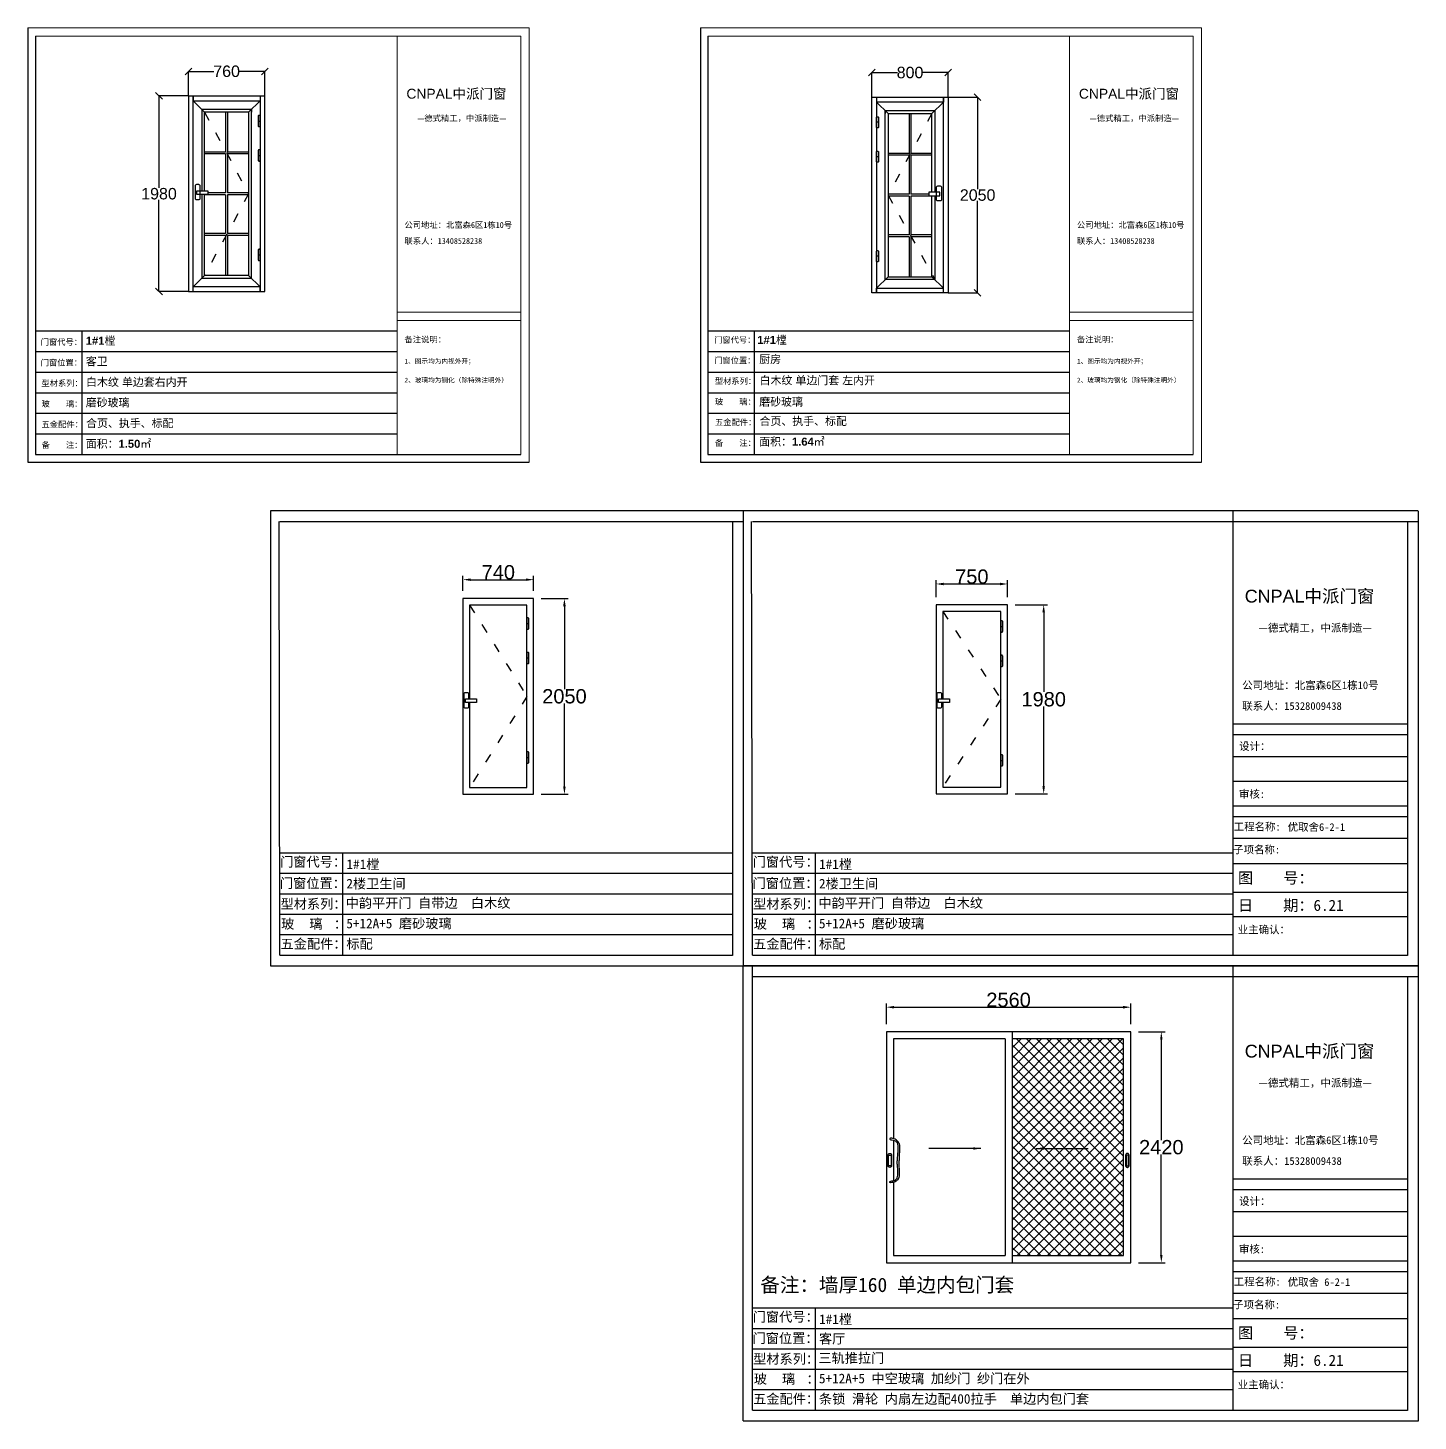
# Model space of a CAD drawing. Header units: inches. Extents: x -138455 to 599497, y -747149 to 13167.
# Drawn here: x 46791 to 61353, y -1434 to 13167 of the extents above; entities that cross this region are included whole.
import ezdxf

# ---------------------------------------------------------------- set-up
doc = ezdxf.new("R2010")
doc.units = ezdxf.units.IN
doc.header["$MEASUREMENT"] = 0
doc.header["$PDMODE"] = 35
doc.header["$PDSIZE"] = -3
doc.linetypes.add('ACAD_ISO03W100', pattern=[30, 12, -18])
doc.layers.add('0 @ 1', color=7, linetype='Continuous')
doc.styles.add('Annotative', font='arialbd.ttf')
doc.styles.add('MtXpl_', font='')
doc.styles.add('MtXpl__1', font='')
doc.styles.get("Standard").update_dxf_attribs({"font": 'arial.ttf'})
doc.styles.get('MtXpl_').set_extended_font_data('SimSun')
doc.styles.get('MtXpl__1').set_extended_font_data('SimSun', bold=True)
doc.dimstyles.new('Annotative', dxfattribs={"dimscale": 0, "dimtxt": 120, "dimasz": 70, "dimexe": 0.18, "dimexo": 0.0625, "dimgap": 0.09, "dimtad": 0, "dimtih": 1, "dimtoh": 1, "dimdec": 0, "dimzin": 0, "dimdsep": 46, "dimtxsty": 'Standard', "dimblk": 'OBLIQUE', "dimcen": 0.09, "dimadec": 0, "dimazin": 0, "dimtfac": 1, "dimtdec": 0, "dimtofl": 0, "dimtmove": 0, "dimatfit": 3, "dimfxl": 0, "dimtolj": 1, "dimtzin": 0, "dimarcsym": 0})
doc.dimstyles.get("Standard").update_dxf_attribs({"dimtxt": 80, "dimasz": 70, "dimexe": 40, "dimexo": 80, "dimgap": 0, "dimtad": 1, "dimtih": 1, "dimtoh": 1, "dimdec": 0, "dimzin": 0, "dimdsep": 46, "dimtxsty": 'Standard', "dimcen": 0.09, "dimadec": 0, "dimazin": 0, "dimtfac": 1, "dimtdec": 0, "dimtofl": 0, "dimtmove": 0, "dimatfit": 3, "dimfxl": 0, "dimtolj": 1, "dimtzin": 0, "dimarcsym": 0})

# ---------------------------------------------------------------- blocks, each defined once
blk = doc.blocks.new('*D371')
at = {"color": 0, "lineweight": -2, "transparency": 16777216}
for p, q in [((57133, 7120), (57471, 7120)), ((57431, 7040), (57431, 6207)), ((57431, 5220), (57431, 6054)), ((57133, 5140), (57471, 5140))]:
    blk.add_line(p, q, dxfattribs=at)
at = {"color": 0, "transparency": 16777216}
for points in [[(57417, 7040), (57444, 7040), (57431, 7120)], [(57417, 5220), (57444, 5220), (57431, 5140)]]:
    blk.add_solid(points, dxfattribs=at)
at = {"layer": 'Defpoints', "color": 0, "transparency": 16777216}
for p in [(57053, 7120), (57053, 5140), (57431, 5140)]:
    blk.add_point(p, dxfattribs=at)
at = {"color": 0, "transparency": 16777216, "insert": (57431, 6130), "char_height": 150, "attachment_point": 5}
blk.add_mtext('\\A1;1980', dxfattribs=at)
blk = doc.blocks.new('*D370')
at = {"color": 0, "lineweight": -2, "transparency": 16777216}
for p, q in [((56303, 7200), (56303, 7379)), ((56383, 7339), (56973, 7339)), ((57053, 7200), (57053, 7379))]:
    blk.add_line(p, q, dxfattribs=at)
at = {"color": 0, "transparency": 16777216}
for points in [[(56383, 7352), (56383, 7325), (56303, 7339)], [(56973, 7352), (56973, 7325), (57053, 7339)]]:
    blk.add_solid(points, dxfattribs=at)
at = {"layer": 'Defpoints', "color": 0, "transparency": 16777216}
for p in [(57053, 7339), (56303, 7120), (57053, 7120)]:
    blk.add_point(p, dxfattribs=at)
at = {"color": 0, "transparency": 16777216, "insert": (56678, 7415), "char_height": 150, "attachment_point": 5}
blk.add_mtext('\\A1;750', dxfattribs=at)
blk = doc.blocks.new('_Oblique')
at = {"color": 0, "linetype": 'ByBlock', "lineweight": -2}
blk.add_line((-0.5, -0.5), (0.5, 0.5), dxfattribs=at)
blk = doc.blocks.new('*D341')
at = {"color": 0, "lineweight": -2, "transparency": 16777216}
for p, q in [((55631, 12439), (55631, 12698)), ((55631, 12698), (55898, 12698)), ((56431, 12698), (56163, 12698)), ((56431, 12439), (56431, 12698))]:
    blk.add_line(p, q, dxfattribs=at)
at = {"layer": 'Defpoints', "color": 0, "transparency": 16777216}
for p in [(56431, 12698), (55631, 12439), (56431, 12439)]:
    blk.add_point(p, dxfattribs=at)
at = {"color": 0, "lineweight": -2, "transparency": 16777216, "xscale": 70, "yscale": 70, "zscale": 70, "rotation": 180}
blk.add_blockref('_Oblique', (55631, 12698), dxfattribs=at)
at = {"color": 0, "lineweight": -2, "transparency": 16777216, "xscale": 70, "yscale": 70, "zscale": 70}
blk.add_blockref('_Oblique', (56431, 12698), dxfattribs=at)
at = {"color": 0, "transparency": 16777216, "insert": (56031, 12698), "char_height": 120, "attachment_point": 5}
blk.add_mtext('\\A1;800', dxfattribs=at)
blk = doc.blocks.new('*D342')
at = {"color": 0, "lineweight": -2, "transparency": 16777216}
for p, q in [((56431, 12439), (56739, 12439)), ((56739, 12439), (56739, 11475)), ((56739, 10389), (56739, 11353)), ((56431, 10389), (56739, 10389))]:
    blk.add_line(p, q, dxfattribs=at)
at = {"layer": 'Defpoints', "color": 0, "transparency": 16777216}
for p in [(56431, 12439), (56431, 10389), (56739, 10389)]:
    blk.add_point(p, dxfattribs=at)
at = {"color": 0, "lineweight": -2, "transparency": 16777216, "xscale": 70, "yscale": 70, "zscale": 70}
for p, rotation in [((56739, 12439), 90), ((56739, 10389), 270)]:
    blk.add_blockref('_Oblique', p, dxfattribs=dict(at, rotation=rotation))
at = {"color": 0, "transparency": 16777216, "insert": (56739, 11414), "char_height": 120, "attachment_point": 5}
blk.add_mtext('\\A1;2050', dxfattribs=at)
blk = doc.blocks.new('*D343')
at = {"color": 0, "lineweight": -2, "transparency": 16777216}
for p, q in [((48472, 12453), (48472, 12711)), ((48472, 12711), (48740, 12711)), ((49272, 12711), (49004, 12711)), ((49272, 12453), (49272, 12711))]:
    blk.add_line(p, q, dxfattribs=at)
at = {"layer": 'Defpoints', "color": 0, "transparency": 16777216}
for p in [(48472, 12711), (48472, 12453), (49272, 12453)]:
    blk.add_point(p, dxfattribs=at)
at = {"color": 0, "lineweight": -2, "transparency": 16777216, "xscale": 70, "yscale": 70, "zscale": 70, "rotation": 180}
blk.add_blockref('_Oblique', (48472, 12711), dxfattribs=at)
at = {"color": 0, "lineweight": -2, "transparency": 16777216, "xscale": 70, "yscale": 70, "zscale": 70}
blk.add_blockref('_Oblique', (49272, 12711), dxfattribs=at)
at = {"color": 0, "transparency": 16777216, "insert": (48872, 12711), "char_height": 120, "attachment_point": 5}
blk.add_mtext('\\A1;760', dxfattribs=at)
blk = doc.blocks.new('*D344')
at = {"color": 0, "lineweight": -2, "transparency": 16777216}
for p, q in [((48472, 12453), (48164, 12453)), ((48164, 12453), (48164, 11489)), ((48164, 10403), (48164, 11366)), ((48472, 10403), (48164, 10403))]:
    blk.add_line(p, q, dxfattribs=at)
at = {"layer": 'Defpoints', "color": 0, "transparency": 16777216}
for p in [(48472, 12453), (48164, 10403), (48472, 10403)]:
    blk.add_point(p, dxfattribs=at)
at = {"color": 0, "lineweight": -2, "transparency": 16777216, "xscale": 70, "yscale": 70, "zscale": 70}
for p, rotation in [((48164, 12453), 90), ((48164, 10403), 270)]:
    blk.add_blockref('_Oblique', p, dxfattribs=dict(at, rotation=rotation))
at = {"color": 0, "transparency": 16777216, "insert": (48164, 11428), "char_height": 120, "attachment_point": 5}
blk.add_mtext('\\A1;1980', dxfattribs=at)
blk = doc.blocks.new('*D372')
at = {"color": 0, "lineweight": -2, "transparency": 16777216}
for p, q in [((51348, 7266), (51348, 7424)), ((51428, 7384), (52008, 7384)), ((52088, 7266), (52088, 7424))]:
    blk.add_line(p, q, dxfattribs=at)
at = {"color": 0, "transparency": 16777216}
for points in [[(51428, 7397), (51428, 7371), (51348, 7384)], [(52008, 7397), (52008, 7371), (52088, 7384)]]:
    blk.add_solid(points, dxfattribs=at)
at = {"layer": 'Defpoints', "color": 0, "transparency": 16777216}
for p in [(52088, 7384), (51348, 7186), (52088, 7186)]:
    blk.add_point(p, dxfattribs=at)
at = {"color": 0, "transparency": 16777216, "insert": (51718, 7461), "char_height": 150, "attachment_point": 5}
blk.add_mtext('\\A1;740', dxfattribs=at)
blk = doc.blocks.new('*D373')
at = {"color": 0, "lineweight": -2, "transparency": 16777216}
for p, q in [((52168, 7186), (52451, 7186)), ((52411, 7106), (52411, 6238)), ((52411, 5216), (52411, 6085)), ((52168, 5136), (52451, 5136))]:
    blk.add_line(p, q, dxfattribs=at)
at = {"color": 0, "transparency": 16777216}
for points in [[(52397, 7106), (52424, 7106), (52411, 7186)], [(52397, 5216), (52424, 5216), (52411, 5136)]]:
    blk.add_solid(points, dxfattribs=at)
at = {"layer": 'Defpoints', "color": 0, "transparency": 16777216}
for p in [(52088, 7186), (52088, 5136), (52411, 5136)]:
    blk.add_point(p, dxfattribs=at)
at = {"color": 0, "transparency": 16777216, "insert": (52411, 6161), "char_height": 150, "attachment_point": 5}
blk.add_mtext('\\A1;2050', dxfattribs=at)
blk = doc.blocks.new('*D374')
at = {"color": 0, "lineweight": -2, "transparency": 16777216}
for p, q in [((55783, 2726), (55783, 2944)), ((58343, 2726), (58343, 2944)), ((55863, 2904), (58263, 2904))]:
    blk.add_line(p, q, dxfattribs=at)
at = {"color": 0, "transparency": 16777216}
for points in [[(55863, 2917), (55863, 2890), (55783, 2904)], [(58263, 2917), (58263, 2890), (58343, 2904)]]:
    blk.add_solid(points, dxfattribs=at)
at = {"layer": 'Defpoints', "color": 0, "transparency": 16777216}
for p in [(58343, 2904), (55783, 2646), (58343, 2646)]:
    blk.add_point(p, dxfattribs=at)
at = {"color": 0, "transparency": 16777216, "insert": (57063, 2980), "char_height": 150, "attachment_point": 5}
blk.add_mtext('\\A1;2560', dxfattribs=at)
blk = doc.blocks.new('*D375')
at = {"color": 0, "lineweight": -2, "transparency": 16777216}
for p, q in [((58423, 2646), (58703, 2646)), ((58663, 2566), (58663, 1512)), ((58663, 306), (58663, 1359)), ((58423, 226), (58703, 226))]:
    blk.add_line(p, q, dxfattribs=at)
at = {"color": 0, "transparency": 16777216}
for points in [[(58650, 2566), (58676, 2566), (58663, 2646)], [(58650, 306), (58676, 306), (58663, 226)]]:
    blk.add_solid(points, dxfattribs=at)
at = {"layer": 'Defpoints', "color": 0, "transparency": 16777216}
for p in [(58343, 2646), (58343, 226), (58663, 226)]:
    blk.add_point(p, dxfattribs=at)
at = {"color": 0, "transparency": 16777216, "insert": (58663, 1436), "char_height": 150, "attachment_point": 5}
blk.add_mtext('\\A1;2420', dxfattribs=at)
blk = doc.blocks.new('123hhh')
for centre, radius, start, end in [((280706.3, -83231.5), 10, 16.4502, 30.1514), ((280724, -83285), 15, 176.7622, 183.2378), ((280706.3, -83338.5), 10, 329.8486, 343.5498)]:
    blk.add_arc(centre, radius, start, end)
for points, knots in [([(280691.5, -83211), (280688.9, -83210.6), (280685.3, -83210.1), (280685, -83215), (280689.9, -83216.5), (280695.6, -83216.9), (280703.8, -83219.4), (280710.5, -83226.2), (280712.5, -83239.1), (280711.7, -83253.6), (280710.7, -83267.6), (280709.5, -83277.4), (280709.2, -83282.1), (280709.1, -83284.2)], [0, 0, 0, 0, 6.082763, 8.582763, 11.318747, 19.461781, 26.725965, 36.438119, 46.233865, 64.642794, 80.276332, 88.205882, 94.390611, 94.390611, 94.390611, 94.390611]), ([(280714.9, -83226.5), (280712.4, -83222.1), (280706.8, -83213.8), (280697, -83212), (280691.5, -83211)], [0.93741, 0.93741, 0.93741, 0.93741, 13.606526, 29.417915, 29.417915, 29.417915, 29.417915]), ([(280715.8, -83228.7), (280716.2, -83230), (280717.4, -83234.2), (280716.8, -83248.6), (280716.7, -83266), (280716.7, -83280.5), (280716.7, -83285)], [1.197256, 1.197256, 1.197256, 1.197256, 5.358743, 14.155697, 44.084834, 57.684594, 57.684594, 57.684594, 57.684594]), ([(280691.5, -83359), (280688.9, -83359.4), (280685.3, -83359.9), (280685, -83355), (280689.9, -83353.5), (280695.6, -83353.1), (280703.8, -83350.6), (280710.5, -83343.8), (280712.5, -83330.9), (280711.7, -83316.4), (280710.7, -83302.4), (280709.5, -83292.6), (280709.2, -83287.9), (280709.1, -83285.8)], [0, 0, 0, 0, 6.082763, 8.582763, 11.318747, 19.461781, 26.725965, 36.438119, 46.233865, 64.642794, 80.276332, 88.205882, 94.390611, 94.390611, 94.390611, 94.390611]), ([(280715.8, -83341.3), (280716.2, -83340), (280717.4, -83335.8), (280716.8, -83321.4), (280716.7, -83304), (280716.7, -83289.5), (280716.7, -83285)], [1.197256, 1.197256, 1.197256, 1.197256, 5.358743, 14.155697, 44.084834, 57.684594, 57.684594, 57.684594, 57.684594]), ([(280714.9, -83343.5), (280712.4, -83347.9), (280706.8, -83356.2), (280697, -83358), (280691.5, -83359)], [0.93741, 0.93741, 0.93741, 0.93741, 13.606526, 29.417915, 29.417915, 29.417915, 29.417915])]:
    blk.add_open_spline(points, degree=3, knots=knots)

msp = doc.modelspace()

# ---------------------------------------------------------------- hatches: boundary and pattern name
h = msp.add_hatch()
h.set_pattern_fill('ANSI37', color=256, scale=600)
h.paths.add_polyline_path([(58268.2, 2570.5), (57100.7, 2570.5), (57100.7, 300.5), (58268.2, 300.5)])

# ---------------------------------------------------------------- linework, layer by layer
at = {"lineweight": 5}
for p, q in [((46790.5, 13166.6), (52040.7, 13166.6)), ((52040.7, 13166.6), (52040.7, 8615.4)), ((53834.5, 13166.6), (59084.7, 13166.6)), ((59084.7, 13166.6), (59084.7, 8615.4)), ((46870.5, 13080.2), (51954.3, 13080.2)), ((50658.3, 13080.2), (50658.3, 8695.4)), ((51954.3, 13080.2), (51954.3, 8695.4)), ((53914.5, 13080.2), (58998.3, 13080.2)), ((57702.3, 13080.2), (57702.3, 8695.4)), ((58998.3, 13080.2), (58998.3, 8695.4)), ((50658.3, 10185.8), (51954.3, 10185.8)), ((50658.3, 10099.4), (51954.3, 10099.4)), ((57702.3, 10185.8), (58998.3, 10185.8)), ((57702.3, 10099.4), (58998.3, 10099.4))]:
    msp.add_line(p, q, dxfattribs=at)
for p, q in [((46790.5, 13166.6), (46790.5, 8615.4)), ((53834.5, 13166.6), (53834.5, 8615.4)), ((46870.5, 13080.2), (46870.5, 8695.4)), ((53914.5, 13080.2), (53914.5, 8695.4)), ((49272.1, 12452.5), (48472.1, 12452.5)), ((48472.1, 12452.5), (48472.1, 10402.5)), ((48522.1, 10402.5), (48522.1, 12452.5)), ((48522.1, 12452.5), (48522.1, 12402.5)), ((49272.1, 12452.5), (49222.1, 12452.5)), ((49222.1, 12452.5), (49222.1, 10402.5)), ((49272.1, 10402.5), (49272.1, 12452.5)), ((55630.6, 12439), (56430.6, 12439)), ((55630.6, 10389), (55630.6, 12439)), ((55630.6, 12439), (55680.6, 12439)), ((55680.6, 12439), (55680.6, 10389)), ((56380.6, 10389), (56380.6, 12439)), ((56380.6, 12439), (56380.6, 12389)), ((56430.6, 12439), (56430.6, 10389)), ((48522.1, 12402.5), (49222.1, 12402.5)), ((48522.1, 12402.5), (48612.1, 12402.5)), ((48642.1, 12282.5), (48522.1, 12402.5)), ((49132.1, 12312.5), (48612.1, 12312.5)), ((48612.1, 12312.5), (48612.1, 11460)), ((48642.1, 11460), (48642.1, 12282.5)), ((49102.1, 12282.5), (48642.1, 12282.5)), ((48862.1, 12282.5), (48862.1, 11865)), ((48882.1, 12282.5), (48882.1, 11865)), ((49222.1, 12402.5), (49102.1, 12282.5)), ((49132.1, 12312.5), (49102.1, 12312.5)), ((49102.1, 12282.5), (49102.1, 10572.5)), ((49132.1, 10542.5), (49132.1, 12312.5)), ((49132.1, 12312.5), (49132.1, 12282.5)), ((49222.1, 12402.5), (49222.1, 12312.5)), ((56380.6, 12389), (55680.6, 12389)), ((55680.6, 12389), (55680.6, 12299)), ((55680.6, 12389), (55800.6, 12269)), ((55770.6, 10529), (55770.6, 12299)), ((55770.6, 12299), (56290.6, 12299)), ((55770.6, 12299), (55800.6, 12299)), ((55770.6, 12299), (55770.6, 12269)), ((55800.6, 12269), (55800.6, 10559)), ((55800.6, 12269), (56260.6, 12269)), ((56020.6, 12269), (56020.6, 11851.5)), ((56040.6, 12269), (56040.6, 11851.5)), ((56260.6, 12269), (56380.6, 12389)), ((56260.6, 11446.5), (56260.6, 12269)), ((56380.6, 12389), (56290.6, 12389)), ((56290.6, 12299), (56290.6, 11446.5)), ((49203.3, 12190.5), (49222.1, 12190.5)), ((55699.4, 12177), (55680.6, 12177)), ((48862.1, 11865), (48642.1, 11865)), ((48862.1, 11845), (48642.1, 11845)), ((48862.1, 11845), (48862.1, 11437.5)), ((49102.1, 11865), (48882.1, 11865)), ((48882.1, 11845), (48882.1, 11437.5)), ((49102.1, 11845), (48882.1, 11845)), ((49203.3, 11829.8), (49222.1, 11829.8)), ((56020.6, 11851.5), (55800.6, 11851.5)), ((56020.6, 11831.5), (55800.6, 11831.5)), ((56020.6, 11831.5), (56020.6, 11424)), ((56260.6, 11851.5), (56040.6, 11851.5)), ((56040.6, 11831.5), (56040.6, 11424)), ((56260.6, 11831.5), (56040.6, 11831.5)), ((55699.4, 11816.2), (55680.6, 11816.2)), ((48612.1, 11420.9), (48612.1, 10542.5)), ((48642.1, 10572.5), (48642.1, 11420.9)), ((48862.1, 11417.5), (48642.1, 11417.5)), ((48862.1, 11437.5), (48675.4, 11437.5)), ((48862.1, 11417.5), (48862.1, 11010)), ((49102.1, 11437.5), (48882.1, 11437.5)), ((48882.1, 11417.5), (48882.1, 11010)), ((49102.1, 11417.5), (48882.1, 11417.5)), ((56020.6, 11424), (55800.6, 11424)), ((56020.6, 11404), (55800.6, 11404)), ((56020.6, 11404), (56020.6, 10996.5)), ((56227.3, 11424), (56040.6, 11424)), ((56040.6, 11404), (56040.6, 10996.5)), ((56260.6, 11404), (56040.6, 11404)), ((56260.6, 10559), (56260.6, 11407.4)), ((56290.6, 11407.4), (56290.6, 10529)), ((48862.1, 11010), (48642.1, 11010)), ((48862.1, 10990), (48642.1, 10990)), ((48862.1, 10990), (48862.1, 10572.5)), ((49102.1, 11010), (48882.1, 11010)), ((48882.1, 10990), (48882.1, 10572.5)), ((49102.1, 10990), (48882.1, 10990)), ((56020.6, 10996.5), (55800.6, 10996.5)), ((56020.6, 10976.5), (55800.6, 10976.5)), ((56020.6, 10976.5), (56020.6, 10559)), ((56260.6, 10996.5), (56040.6, 10996.5)), ((56040.6, 10976.5), (56040.6, 10559)), ((56260.6, 10976.5), (56040.6, 10976.5)), ((49203.3, 10787.5), (49222.1, 10787.5)), ((55699.4, 10774), (55680.6, 10774)), ((48642.1, 10572.5), (48522.1, 10452.5)), ((48522.1, 10452.5), (48522.1, 10542.5)), ((48612.1, 10542.5), (49132.1, 10542.5)), ((48612.1, 10542.5), (48642.1, 10542.5)), ((49102.1, 10572.5), (48642.1, 10572.5)), ((49222.1, 10452.5), (49102.1, 10572.5)), ((49132.1, 10542.5), (49132.1, 10572.5)), ((55680.6, 10439), (55800.6, 10559)), ((55770.6, 10529), (55770.6, 10559)), ((56290.6, 10529), (55770.6, 10529)), ((55800.6, 10559), (56260.6, 10559)), ((56260.6, 10559), (56380.6, 10439)), ((56290.6, 10529), (56260.6, 10529)), ((56380.6, 10439), (56380.6, 10529)), ((48472.1, 10402.5), (49272.1, 10402.5)), ((48472.1, 10402.5), (48522.1, 10402.5)), ((49222.1, 10452.5), (48522.1, 10452.5)), ((49222.1, 10452.5), (49132.1, 10452.5)), ((49222.1, 10402.5), (49222.1, 10452.5)), ((56430.6, 10389), (55630.6, 10389)), ((55680.6, 10389), (55680.6, 10439)), ((55680.6, 10439), (56380.6, 10439)), ((55680.6, 10439), (55770.6, 10439)), ((56430.6, 10389), (56380.6, 10389)), ((46870.5, 9991.4), (50658.3, 9991.4)), ((47354.4, 9991.4), (47354.4, 8695.4)), ((53914.5, 9991.4), (57702.3, 9991.4)), ((54398.3, 9991.4), (54398.3, 8695.4)), ((46870.5, 9775.4), (50658.3, 9775.4)), ((53914.5, 9775.4), (57702.3, 9775.4)), ((46870.5, 9559.4), (50658.3, 9559.4)), ((53914.5, 9559.4), (57702.3, 9559.4)), ((46870.5, 9343.4), (50658.3, 9343.4)), ((53914.5, 9343.4), (57702.3, 9343.4)), ((46870.5, 9127.4), (50658.3, 9127.4)), ((53914.5, 9127.4), (57702.3, 9127.4)), ((46870.5, 8911.4), (50658.3, 8911.4)), ((53914.5, 8911.4), (57702.3, 8911.4)), ((46790.5, 8615.4), (52040.7, 8615.4)), ((46870.5, 8695.4), (51954.3, 8695.4)), ((53834.5, 8615.4), (59084.7, 8615.4)), ((53914.5, 8695.4), (58998.3, 8695.4)), ((54284.2, 8105.9), (49333.6, 8105.9)), ((49333.6, 8105.9), (49333.6, 3337.7)), ((49333.6, 8105.9), (49333.6, 3450.2)), ((61352.9, 8105.9), (54284.2, 8105.9)), ((54284.2, 8105.9), (54284.2, 3337.7)), ((54284.2, 8105.9), (54284.2, 3450.2)), ((59412.7, 8105.9), (59412.7, 3450.2)), ((61352.9, 8102.4), (61352.9, 3334.2)), ((49429.5, 3450.2), (49421.1, 7993.9)), ((49429.1, 7993.9), (54284.2, 7993.9)), ((54172.2, 7990.4), (54172.2, 3446.6)), ((54380, 3450.2), (54371.6, 7993.9)), ((54379.7, 7993.9), (61352.9, 7993.9)), ((61241, 7990.4), (61241, 3446.6)), ((52018, 6924.1), (52036.8, 6924.1)), ((56982.9, 6893.3), (57001.6, 6893.3)), ((52018, 6563.3), (52036.8, 6563.3)), ((56982.9, 6532.6), (57001.6, 6532.6)), ((59412.7, 5873.6), (61241, 5873.6)), ((59412.7, 5761.6), (61241, 5761.6)), ((52018, 5521.1), (52036.8, 5521.1)), ((56982.9, 5490.4), (57001.6, 5490.4)), ((59412.7, 5530.7), (61241, 5530.7)), ((59412.7, 5273.9), (61241, 5273.9)), ((59412.7, 5013.1), (61241, 5013.1)), ((59412.7, 4901.2), (61241, 4901.2)), ((59412.7, 4674.7), (61241, 4674.7)), ((49429.1, 4520.8), (54172.2, 4520.8)), ((50085.1, 4520.8), (50085.1, 3450.2)), ((54379.7, 4520.8), (59412.7, 4520.8)), ((55035.7, 4520.8), (55035.7, 3450.2)), ((59412.7, 4409.3), (61241, 4409.3)), ((49429.1, 4306.6), (54172.2, 4306.6)), ((54379.7, 4306.6), (59412.7, 4306.6)), ((49429.1, 4092.5), (54172.2, 4092.5)), ((54379.7, 4092.5), (59412.7, 4092.5)), ((59412.7, 4107.9), (61241, 4107.9)), ((49429.1, 3878.4), (54172.2, 3878.4)), ((54379.7, 3878.4), (59412.7, 3878.4)), ((59412.7, 3854), (61241, 3854)), ((49429.1, 3664.3), (54172.2, 3664.3)), ((54379.7, 3664.3), (59412.7, 3664.3)), ((49429.5, 3450.2), (54172.2, 3450.2)), ((54380, 3450.2), (61241, 3450.2)), ((49333.6, 3337.7), (54284.2, 3337.7)), ((50085.1, 3337.7), (50085.1, 3334.2)), ((54284.2, 3337.7), (61352.9, 3337.7)), ((61352.9, 3337.7), (54284.2, 3337.7)), ((54284.2, -1430.5), (54284.2, 3337.7)), ((54379.7, 3225.7), (61352.9, 3225.7)), ((54380, -1318), (54380, 3337.7)), ((55035.7, 3337.7), (55035.7, 3334.2)), ((59412.7, 3337.7), (59412.7, -1318)), ((61241, 3222.2), (61241, -1321.6)), ((61352.9, 3334.2), (61352.9, -1434.1)), ((57100.7, 2645.5), (57100.7, 225.5)), ((57025.7, 2570.5), (57025.7, 300.5)), ((59412.7, 1105.4), (61241, 1105.4)), ((59412.7, 993.4), (61241, 993.4)), ((59412.7, 762.5), (61241, 762.5)), ((59412.7, 505.7), (61241, 505.7)), ((59412.7, 244.9), (61241, 244.9)), ((59412.7, 133), (61241, 133)), ((59412.7, -93.5), (61241, -93.5)), ((54379.7, -247.4), (59412.7, -247.4)), ((55035.7, -247.4), (55035.7, -1318)), ((59412.7, -358.9), (61241, -358.9)), ((54379.7, -461.6), (59412.7, -461.6)), ((54379.7, -675.7), (59412.7, -675.7)), ((59412.7, -660.3), (61241, -660.3)), ((54379.7, -889.8), (59412.7, -889.8)), ((59412.7, -914.2), (61241, -914.2)), ((54379.7, -1103.9), (59412.7, -1103.9)), ((54284.2, -1430.5), (61352.9, -1430.5)), ((54380, -1318), (61241, -1318)), ((55035.7, -1430.5), (55035.7, -1434.1))]:
    msp.add_line(p, q)
at = {"linetype": 'ACAD_ISO03W100', "ltscale": 8}
for p, q in [((48642.1, 12282.5), (49102.1, 11427.5)), ((49102.1, 11427.5), (48642.1, 10572.5))]:
    msp.add_line(p, q, dxfattribs=at)
for points in [[(56260.6, 12269), (55800.6, 11414), (56290.6, 10529)], [(51418, 7116.1), (52018, 6161.1), (51418, 5206.1)], [(56372.9, 7050.4), (56982.9, 6130.4), (56372.9, 5210.4)]]:
    msp.add_lwpolyline(points, dxfattribs=at)
for points in [[(49215.1, 12249), (49210.3, 12249, 0.4142136), (49203.3, 12242), (49203.3, 12139, 0.4142136), (49210.3, 12132), (49215.1, 12132, 0.4142136), (49222.1, 12139), (49222.1, 12242, 0.4142136)], [(55687.6, 12235.5), (55692.4, 12235.5, -0.4142136), (55699.4, 12228.5), (55699.4, 12125.5, -0.4142136), (55692.4, 12118.5), (55687.6, 12118.5, -0.4142136), (55680.6, 12125.5), (55680.6, 12228.5, -0.4142136)], [(49215.1, 11888.2), (49210.3, 11888.2, 0.4142136), (49203.3, 11881.2), (49203.3, 11778.3, 0.4142136), (49210.3, 11771.3), (49215.1, 11771.3, 0.4142136), (49222.1, 11778.3), (49222.1, 11881.2, 0.4142136)], [(55687.6, 11874.7), (55692.4, 11874.7, -0.4142136), (55699.4, 11867.7), (55699.4, 11764.8, -0.4142136), (55692.4, 11757.8), (55687.6, 11757.8, -0.4142136), (55680.6, 11764.8), (55680.6, 11867.7, -0.4142136)], [(48580.6, 11524), (48555.4, 11524, 0.4142136), (48541.4, 11510), (48541.4, 11380.5, 0.4142136), (48555.4, 11366.5), (48580.6, 11366.5, 0.4142136), (48594.6, 11380.5), (48594.6, 11510, 0.4142136)], [(56322.1, 11510.5), (56347.3, 11510.5, -0.4142136), (56361.3, 11496.5), (56361.3, 11367, -0.4142136), (56347.3, 11353), (56322.1, 11353, -0.4142136), (56308.1, 11367), (56308.1, 11496.5, -0.4142136)], [(49215.1, 10846), (49210.3, 10846, 0.4142136), (49203.3, 10839), (49203.3, 10736, 0.4142136), (49210.3, 10729), (49215.1, 10729, 0.4142136), (49222.1, 10736), (49222.1, 10839, 0.4142136)], [(55687.6, 10832.5), (55692.4, 10832.5, -0.4142136), (55699.4, 10825.5), (55699.4, 10722.5, -0.4142136), (55692.4, 10715.5), (55687.6, 10715.5, -0.4142136), (55680.6, 10722.5), (55680.6, 10825.5, -0.4142136)], [(52029.8, 6982.6), (52025, 6982.6, 0.4142136), (52018, 6975.6), (52018, 6872.6, 0.4142136), (52025, 6865.6), (52029.8, 6865.6, 0.4142136), (52036.8, 6872.6), (52036.8, 6975.6, 0.4142136)], [(56994.6, 6951.8), (56989.9, 6951.8, 0.4142136), (56982.9, 6944.8), (56982.9, 6841.9, 0.4142136), (56989.9, 6834.9), (56994.6, 6834.9, 0.4142136), (57001.6, 6841.9), (57001.6, 6944.8, 0.4142136)], [(52029.8, 6621.8), (52025, 6621.8, 0.4142136), (52018, 6614.8), (52018, 6511.9, 0.4142136), (52025, 6504.9), (52029.8, 6504.9, 0.4142136), (52036.8, 6511.9), (52036.8, 6614.8, 0.4142136)], [(56994.6, 6591.1), (56989.9, 6591.1, 0.4142136), (56982.9, 6584.1), (56982.9, 6481.1, 0.4142136), (56989.9, 6474.1), (56994.6, 6474.1, 0.4142136), (57001.6, 6481.1), (57001.6, 6584.1, 0.4142136)], [(52029.8, 5579.6), (52025, 5579.6, 0.4142136), (52018, 5572.6), (52018, 5469.6, 0.4142136), (52025, 5462.6), (52029.8, 5462.6, 0.4142136), (52036.8, 5469.6), (52036.8, 5572.6, 0.4142136)], [(56994.6, 5548.8), (56989.9, 5548.8, 0.4142136), (56982.9, 5541.8), (56982.9, 5438.9, 0.4142136), (56989.9, 5431.9), (56994.6, 5431.9, 0.4142136), (57001.6, 5438.9), (57001.6, 5541.8, 0.4142136)], [(55818.4, 1371), (55820.4, 1371, -0.4142136), (55837.3, 1354.1), (55837.3, 1241.9, -0.4142136), (55820.4, 1225), (55818.4, 1225, -0.4142136), (55801.5, 1241.9), (55801.5, 1354.1, -0.4142136)], [(55818.4, 1371), (55820.4, 1371, -0.4142136), (55837.3, 1354.1), (55837.3, 1241.9, -0.4142136), (55820.4, 1225), (55818.4, 1225, -0.4142136), (55801.5, 1241.9), (55801.5, 1354.1, -0.4142136)], [(58308, 1371), (58306.1, 1371, 0.4142136), (58289.1, 1354.1), (58289.1, 1241.9, 0.4142136), (58306.1, 1225), (58308, 1225, 0.4142136), (58324.9, 1241.9), (58324.9, 1354.1, 0.4142136)], [(58308, 1371), (58306.1, 1371, 0.4142136), (58289.1, 1354.1), (58289.1, 1241.9, 0.4142136), (58306.1, 1225), (58308, 1225, 0.4142136), (58324.9, 1241.9), (58324.9, 1354.1, 0.4142136)]]:
    msp.add_lwpolyline(points, format="xyb", close=True)
for points in [[(48560.1, 11460), (48675.4, 11460), (48675.4, 11420.9), (48560.1, 11420.9)], [(56342.6, 11446.5), (56227.3, 11446.5), (56227.3, 11407.4), (56342.6, 11407.4)], [(51348, 5136.1), (52088, 5136.1), (52088, 7186.1), (51348, 7186.1)], [(56302.9, 5140.4), (57052.9, 5140.4), (57052.9, 7120.4), (56302.9, 7120.4)], [(51374.9, 6134.9), (51490.2, 6134.9), (51490.2, 6095.8), (51374.9, 6095.8)], [(56328.7, 6134.9), (56444, 6134.9), (56444, 6095.8), (56328.7, 6095.8)], [(55783.2, 225.5), (58343.2, 225.5), (58343.2, 2645.5), (55783.2, 2645.5)], [(55806.2, 1354.5), (55832, 1354.5), (55832, 1241.1), (55806.2, 1241.1)], [(55806.2, 1354.5), (55832, 1354.5), (55832, 1241.1), (55806.2, 1241.1)], [(58320.2, 1354.5), (58294.5, 1354.5), (58294.5, 1241.1), (58320.2, 1241.1)], [(58320.2, 1354.5), (58294.5, 1354.5), (58294.5, 1241.1), (58320.2, 1241.1)]]:
    msp.add_lwpolyline(points, close=True)
for points in [[(51418, 6095.8), (51418, 5206.1), (52018, 5206.1), (52018, 7116.1), (51418, 7116.1), (51418, 6134.9)], [(56372.9, 6095.8), (56372.9, 5210.4), (56982.9, 5210.4), (56982.9, 7050.4), (56372.9, 7050.4), (56372.9, 6134.9)], [(57025.7, 2570.5), (55858.2, 2570.5), (55858.2, 1526.7)], [(57100.7, 300.5), (58268.2, 300.5), (58268.2, 2570.5), (57100.7, 2570.5)], [(55858.2, 1509.8), (55858.2, 1085.8)], [(55858.2, 1068.9), (55858.2, 300.5), (57025.7, 300.5)]]:
    msp.add_lwpolyline(points)
for points in [[(51409.4, 6134.9), (51409.4, 6184.9, 0.4142136), (51395.4, 6198.9), (51370.2, 6198.9, 0.4142136), (51356.2, 6184.9), (51356.2, 6055.4, 0.4142136), (51370.2, 6041.4), (51395.4, 6041.4, 0.4142136), (51409.4, 6055.4), (51409.4, 6095.8)], [(56363.3, 6134.9), (56363.3, 6184.9, 0.4142136), (56349.3, 6198.9), (56324, 6198.9, 0.4142136), (56310, 6184.9), (56310, 6055.4, 0.4142136), (56324, 6041.4), (56349.3, 6041.4, 0.4142136), (56363.3, 6055.4), (56363.3, 6095.8)]]:
    msp.add_lwpolyline(points, format="xyb")

# ---------------------------------------------------------------- block references
at = {"xscale": 3.14537379522962, "yscale": 3.14537379522962, "zscale": 3.14537379522962}
msp.add_blockref('123hhh', (-827040.3, 263260.3), dxfattribs=at)

# ---------------------------------------------------------------- texts
for height, p in [(103.68, (50755.8, 12424.5)), (103.68, (57799.7, 12424.5)), (134.36, (59536.7, 7144.2)), (134.36, (59536.7, 2376))]:
    msp.add_text('CNPAL', height=height).set_placement(p)
for s, height, style, p in [('中派门窗', 103.68, 'MtXpl_', (51238.7, 12424.5)), ('中派门窗', 103.68, 'MtXpl_', (58282.7, 12424.5)), ('—德式精工，中派制造—', 62.208, 'MtXpl_', (50868.1, 12188.5)), ('—德式精工，中派制造—', 62.208, 'MtXpl_', (57912.1, 12188.5)), ('公司地址：北富森6区1栋10号', 62.208, 'MtXpl_', (50735.1, 11069.9)), ('公司地址：北富森6区1栋10号', 62.208, 'MtXpl_', (57779.1, 11069.9)), ('联系人：13408528238', 62.208, 'MtXpl_', (50735.1, 10902.1)), ('联系人：13408528238', 62.208, 'MtXpl_', (57779.1, 10902.1)), ('备注说明：', 62.21, 'MtXpl_', (50735.1, 9869.6)), ('门窗代号：', 61.82, 'MtXpl_', (53979, 9865.8)), ('备注说明：', 62.21, 'MtXpl_', (57779.1, 9869.6)), ('门窗代号：', 61.82, 'MtXpl_', (46925.1, 9843.5)), ('门窗位置：', 61.82, 'MtXpl_', (46925.1, 9627.5)), ('1、图示均为内视外开；', 49.766, 'MtXpl_', (50735.1, 9649.1)), ('门窗位置：', 61.82, 'MtXpl_', (53979, 9649.8)), ('1、图示均为内视外开；', 49.766, 'MtXpl_', (57779.1, 9649.1)), ('2、玻璃均为钢化（除特殊注明外）', 49.766, 'MtXpl_', (50735.1, 9450.6)), ('型材系列：', 61.82, 'MtXpl_', (53986.3, 9434.1)), ('2、玻璃均为钢化（除特殊注明外）', 49.766, 'MtXpl_', (57779.1, 9450.6)), ('型材系列：', 61.82, 'MtXpl_', (46932.3, 9411.8)), ('玻    璃：', 61.82, 'MtXpl_', (46933.7, 9195.5)), ('玻    璃：', 61.82, 'MtXpl_', (53987.7, 9217.8)), ('五金配件：', 61.82, 'MtXpl_', (53987.7, 9002.1)), ('五金配件：', 61.82, 'MtXpl_', (46933.7, 8979.8)), ('备    注：', 61.82, 'MtXpl_', (46934.1, 8763.8)), ('备    注：', 61.82, 'MtXpl_', (53988, 8786.1)), ('中派门窗', 134.36, 'MtXpl_', (60162.6, 7144.2)), ('—德式精工，中派制造—', 80.618, 'MtXpl_', (59682.3, 6838.3)), ('公司地址：北富森6区1栋10号', 80.618, 'MtXpl_', (59510, 6237.3)), ('联系人：15328009438', 80.618, 'MtXpl_', (59510, 6019.9)), ('设计：', 80.12, 'MtXpl_', (59477.6, 5598.6)), ('审核:', 80.12, 'MtXpl_', (59476.2, 5097.8)), ('工程名称:', 80.12, 'MtXpl_', (59421.6, 4754.8)), ('优取舍6-2-1 ', 80.12, 'MtXpl_', (59987.1, 4751.2)), ('子项名称:', 80.12, 'MtXpl_', (59415.5, 4515.3)), ('1#1樘', 101.22, 'MtXpl__1', (50128, 4350.8)), ('1#1樘', 101.22, 'MtXpl__1', (55078.5, 4350.8)), ('2楼卫生间', 101.22, 'MtXpl__1', (50126.6, 4147.7)), ('2楼卫生间', 101.22, 'MtXpl__1', (55077.2, 4147.7)), ('图    号：', 116.09, 'MtXpl_', (59466, 4200)), ('中韵平开门 自带边  白木纹', 101.22, 'MtXpl__1', (50119.7, 3945.2)), ('中韵平开门 自带边  白木纹', 101.22, 'MtXpl__1', (55070.3, 3945.2)), ('日    期：6.21', 116.09, 'MtXpl_', (59466, 3913.3)), ('5+12A+5 磨砂玻璃', 101.22, 'MtXpl__1', (50126.4, 3731)), ('5+12A+5 磨砂玻璃', 101.22, 'MtXpl__1', (55076.9, 3731)), ('业主确认：', 80.12, 'MtXpl_', (59463.5, 3676.8)), ('标配', 101.22, 'MtXpl__1', (50126.4, 3516.9)), ('标配', 101.22, 'MtXpl__1', (55076.9, 3516.9)), ('中派门窗', 134.36, 'MtXpl_', (60162.6, 2376)), ('—德式精工，中派制造—', 80.618, 'MtXpl_', (59682.3, 2070.1)), ('公司地址：北富森6区1栋10号', 80.618, 'MtXpl_', (59510, 1469.1)), ('联系人：15328009438', 80.618, 'MtXpl_', (59510, 1251.7)), ('设计：', 80.12, 'MtXpl_', (59477.6, 830.4)), ('审核:', 80.12, 'MtXpl_', (59476.2, 329.6)), ('备注：墙厚160 单边内包门套', 150, 'MtXpl__1', (54462.8, -80.9)), ('工程名称:', 80.12, 'MtXpl_', (59421.6, -13.4)), ('优取舍 6-2-1 ', 80.12, 'MtXpl_', (59987.1, -17)), ('子项名称:', 80.12, 'MtXpl_', (59415.5, -252.9)), ('1#1樘', 101.22, 'MtXpl__1', (55078.5, -417.4)), ('客厅', 101.22, 'MtXpl__1', (55077.2, -620.5)), ('图    号：', 116.09, 'MtXpl_', (59466, -568.2)), ('三轨推拉门 ', 101.22, 'MtXpl__1', (55070.3, -823.1)), ('日    期：6.21', 116.09, 'MtXpl_', (59466, -854.9)), ('5+12A+5 中空玻璃 加纱门 纱门在外', 101.22, 'MtXpl__1', (55076.9, -1037.2)), ('业主确认：', 80.12, 'MtXpl_', (59463.5, -1091.4)), ('条锁 滑轮 内扇左边配400拉手  单边内包门套', 101.22, 'MtXpl__1', (55076.9, -1251.3))]:
    msp.add_text(s, height=height, dxfattribs=dict(style=style)).set_placement(p)
at = {"layer": '0 @ 1', "style": 'Annotative'}
for s, height, p in [('1#1樘', 83.88, (47397, 9845.9)), ('1#1樘', 83.88, (54430.8, 9854.4)), ('客卫', 83.88, (47397, 9629.9)), ('厨房', 83.88, (54451, 9652.2)), ('磨砂玻璃', 83.88, (47397, 9197.9)), ('磨砂玻璃', 83.88, (54451, 9205.4)), ('面积：1.50㎡', 83.88, (47397, 8765.9)), ('面积：1.64㎡', 83.88, (54451, 8788.2)), ('门窗代号：', 101.22, (49433, 4376.5)), ('门窗代号：', 101.22, (54383.6, 4376.5)), ('门窗位置：', 101.22, (49430.8, 4152.5)), ('门窗位置：', 101.22, (54381.4, 4152.5)), ('型材系列：', 101.22, (49437.2, 3935.8)), ('型材系列：', 101.22, (54387.7, 3935.8)), ('玻    璃   ：', 101.22, (49443.7, 3726.7)), ('玻    璃   ：', 101.22, (54394.3, 3726.7)), ('五金配件：', 101.22, (49437.4, 3517.4)), ('五金配件：', 101.22, (54387.9, 3517.4)), ('门窗代号：', 101.22, (54383.6, -391.7)), ('门窗位置：', 101.22, (54381.4, -615.7)), ('型材系列：', 101.22, (54387.7, -832.4)), ('玻    璃   ：', 101.22, (54394.3, -1041.5)), ('五金配件：', 101.22, (54387.9, -1250.9))]:
    msp.add_text(s, height=height, dxfattribs=at).set_placement(p)
at = {"layer": '0 @ 1', "char_height": 83.883, "attachment_point": 1, "style": 'Annotative'}
for s, width, insert in [('{\\fSimSun|b1|i0|c134|p2;白木纹} {\\fSimSun|b1|i0|c134|p2;单边套右内开}', 1499.449, (47400.3, 9496.9)), ('{\\fSimSun|b1|i0|c134|p2;白木纹} {\\fSimSun|b1|i0|c134|p2;单边门套} {\\fSimSun|b1|i0|c134|p2;左内开}', 2284.048, (54455.1, 9514.6)), ('{\\fSimSun|b1|i0|c134|p2;合页、执手、标配}', 1499.449, (47400.3, 9064.9)), ('{\\fSimSun|b1|i0|c134|p2;合页、执手、标配}', 1499.449, (54454.3, 9087.3))]:
    msp.add_mtext_dynamic_manual_height_columns(s, width=width, gutter_width=903.5, heights=[0], dxfattribs=dict(at, insert=insert))

# ---------------------------------------------------------------- dimensions: what is measured, and where the dimension line sits
for base, p1, p2, picture, middle in [((52088, 7383.9), (51348, 7186.1), (52088, 7186.1), '*D372', (51718, 7460.5)), ((57052.9, 7338.6), (56302.9, 7120.4), (57052.9, 7120.4), '*D370', (56677.9, 7415.2)), ((58343.2, 2903.7), (55783.2, 2645.5), (58343.2, 2645.5), '*D374', (57063.2, 2980.3))]:
    dim = msp.add_linear_dim(base=base, p1=p1, p2=p2, dimstyle='Standard', override={"dimtxt": 150, "dimasz": 80})
    dim.commit()
    dim.dimension.update_dxf_attribs({"geometry": picture, "text_midpoint": middle})
for base, p1, p2, picture, middle in [((52410.8, 5136.1), (52088, 7186.1), (52088, 5136.1), '*D373', (52410.8, 6161.1)), ((57430.8, 5140.4), (57052.9, 7120.4), (57052.9, 5140.4), '*D371', (57430.8, 6130.4)), ((58662.9, 225.5), (58343.2, 2645.5), (58343.2, 225.5), '*D375', (58662.9, 1435.5))]:
    dim = msp.add_linear_dim(base=base, p1=p1, p2=p2, angle=90, dimstyle='Standard', override={"dimtxt": 150, "dimasz": 80})
    dim.commit()
    dim.dimension.update_dxf_attribs({"geometry": picture, "text_midpoint": middle})
at = {"layer": '0 @ 1'}
for base, p1, p2, angle, text, picture, middle in [((48472.1, 12711), (49272.1, 12452.5), (48472.1, 12452.5), 180, '760', '*D343', (48872.1, 12711)), ((48164.1, 10402.5), (48472.1, 12452.5), (48472.1, 10402.5), 90, '1980', '*D344', (48164.1, 11427.5))]:
    dim = msp.add_linear_dim(base=base, p1=p1, p2=p2, angle=angle, text=text, dimstyle='Annotative', override={"dimscale": 1, "dimtix": 0, "dimtofl": 0, "dimtmove": 0, "dimatfit": 1}, dxfattribs=at)
    dim.commit()
    dim.dimension.update_dxf_attribs({"geometry": picture, "text_midpoint": middle})
dim = msp.add_linear_dim(base=(56430.6, 12697.5), p1=(55630.6, 12439), p2=(56430.6, 12439), dimstyle='Annotative', override={"dimscale": 1, "dimtix": 0, "dimtofl": 0, "dimtmove": 0, "dimatfit": 1}, dxfattribs=at)
dim.commit()
dim.dimension.update_dxf_attribs({"geometry": '*D341', "text_midpoint": (56030.6, 12697.5)})
dim = msp.add_linear_dim(base=(56738.6, 10389), p1=(56430.6, 12439), p2=(56430.6, 10389), angle=90, dimstyle='Annotative', override={"dimscale": 1, "dimtix": 0, "dimtofl": 0, "dimtmove": 0, "dimatfit": 1}, dxfattribs=at)
dim.commit()
dim.dimension.update_dxf_attribs({"geometry": '*D342', "text_midpoint": (56738.6, 11414)})

# ---------------------------------------------------------------- leaders
for points in [[(56773.8, 1423.3), (56228.6, 1423.3)], [(57352.6, 1423.3), (57897.8, 1423.3)]]:
    msp.add_leader(points, dimstyle='Standard', override={"dimtxt": 150, "dimasz": 80})

doc.saveas('drawing.dxf')
